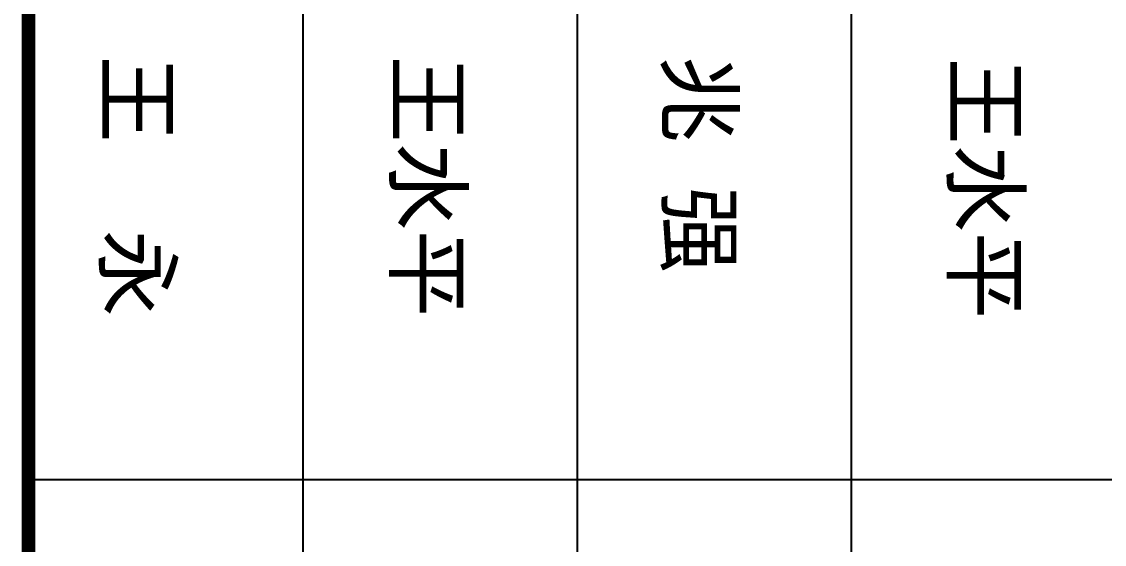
# Model space of a CAD drawing. Extents: x -4407041 to 173436, y -470270 to -29437.
# Drawn here: x -434987 to -426599, y -285620 to -281572 of the extents above; entities that cross this region are included whole.
import ezdxf

# ---------------------------------------------------------------- set-up
doc = ezdxf.new("R2010")
doc.units = 0
doc.header["$LTSCALE"] = 1000
doc.header["$MEASUREMENT"] = 0
doc.layers.add('PUB_TEXT', color=7, linetype='Continuous')
doc.layers.add('PUB_TITLE', color=4, linetype='Continuous')
doc.styles.add('TQ', font='')
doc.styles.get('TQ').set_extended_font_data('SimSun')

msp = doc.modelspace()

# ---------------------------------------------------------------- linework, layer by layer
at = {"layer": 'PUB_TITLE'}
for p, q in [((-434934.1, -275661.9), (-434934.1, -289686.9)), ((-432809.1, -275661.9), (-432809.1, -289686.9)), ((-430684.1, -275661.9), (-430684.1, -289686.9)), ((-428559.1, -275661.9), (-428559.1, -289686.9)), ((-434934.1, -285118.2), (-420059.1, -285118.2))]:
    msp.add_line(p, q, dxfattribs=at)
at = {"layer": 'PUB_TITLE', "lineweight": 40, "const_width": 106.2, "elevation": -69.6}
msp.add_lwpolyline([(-434934.1, -275661.9), (-434934.1, -289686.9)], dxfattribs=at)

# ---------------------------------------------------------------- texts
at = {"layer": 'PUB_TEXT', "style": 'TQ'}
for s, p in [('王  永', (-434337.3, -281835.2, 69.6)), ('王水平', (-432087.3, -281835.2, 69.6)), ('兆 强', (-429980.4, -281835.2, 69.6)), ('王水平', (-427767.2, -281850.4, 69.6))]:
    msp.add_text(s, height=495, rotation=270, dxfattribs=at).set_placement(p)

doc.saveas('drawing.dxf')
